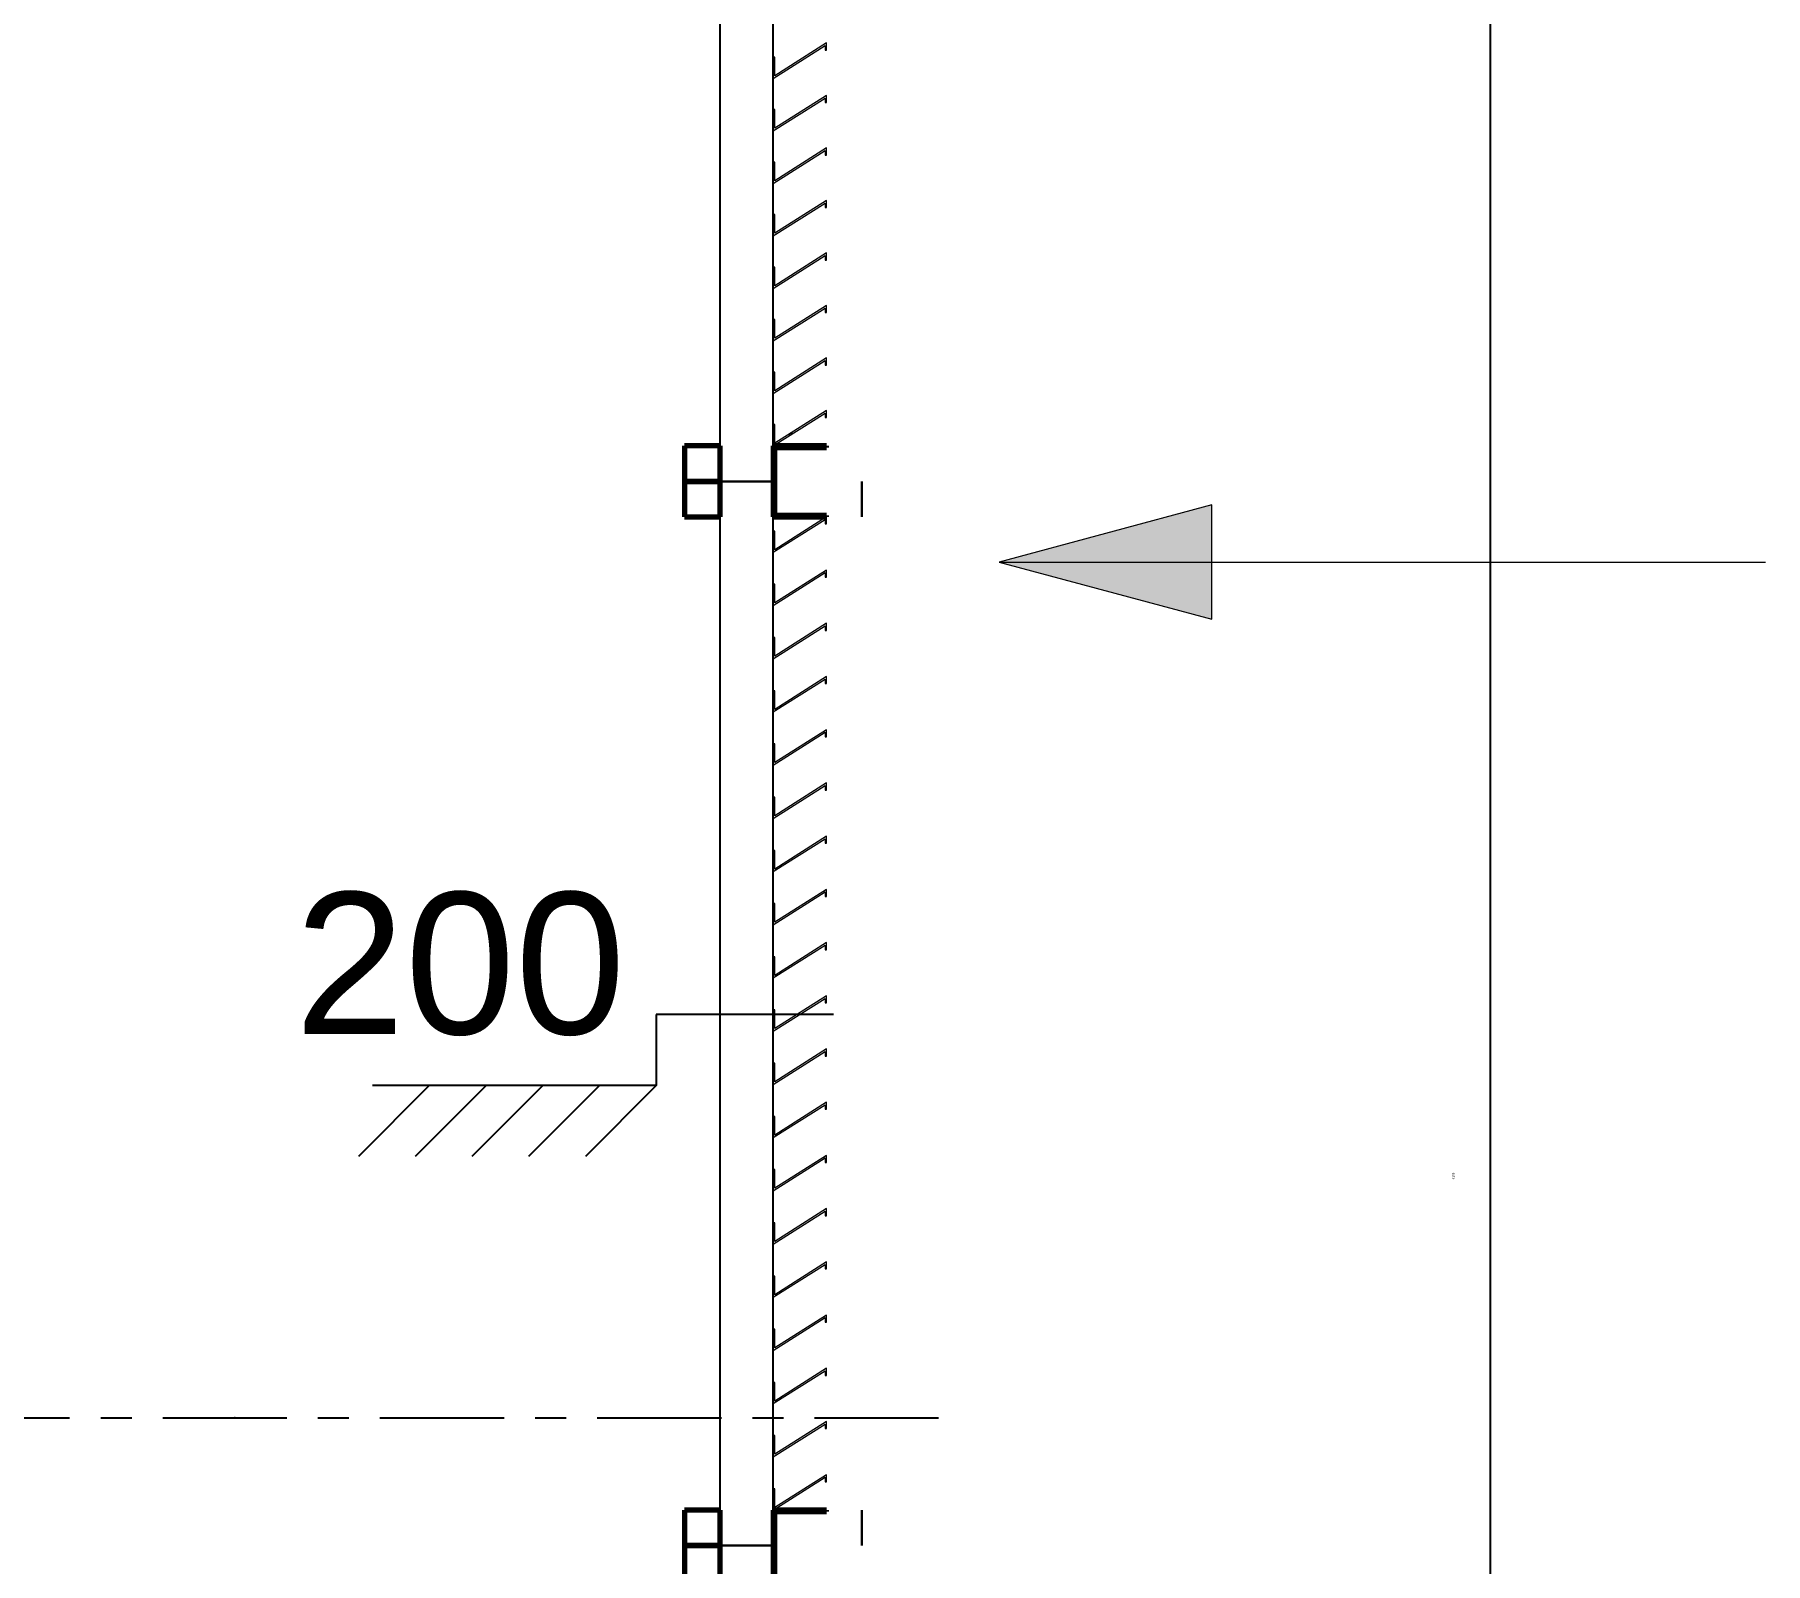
# Model space of a CAD drawing. Header units: millimetres. Extents: x -1379 to 1385823, y -4884429 to 548763.
# Drawn here: x 465128 to 467567, y -2313935 to -2311780 of the extents above; entities that cross this region are included whole.
import ezdxf

# ---------------------------------------------------------------- set-up
doc = ezdxf.new("R2010")
doc.units = ezdxf.units.MM
doc.linetypes.add('CENTER', pattern=[50.8, 31.75, -6.35, 6.35, -6.35])
doc.linetypes.add('TA_GL_000.70000', pattern=[1.925, 0.7, -0.175, 0.175, -0.175, 0.7])
for name, color, linetype in [('000 - 0_SYM_DWG_GRIDLINE_MAIN_COLOR_251', 7, 'Continuous'), ('000 - D I M', 7, 'Continuous'), ('000 - GRID', 7, 'CENTER')]:
    doc.layers.add(name, color=color, linetype=linetype)
doc.layers.add('000 - CONCRETE_EX_LOUVERS_DEF_SUB', color=7, linetype='Continuous', plot=False)
doc.layers.add('A-DETL-THIN', color=7, linetype='Continuous', lineweight=25)
doc.layers.add('G-ANNO-TEXT', color=7, linetype='Continuous', lineweight=9)
doc.styles.add('Arial_2', font='arial.ttf', dxfattribs={"height": 3})
doc.styles.add('Arial_3', font='arial.ttf', dxfattribs={"height": 200})
doc.styles.add('TA', font='', dxfattribs={"height": 4.5})
doc.styles.get('TA').set_extended_font_data('Cordia New')
doc.dimstyles.new('DPA-DIM-3_0_T-T', dxfattribs={"dimscale": 304.8, "dimtxt": 306.07782, "dimasz": 0.656168, "dimexe": 0.656168, "dimexo": 0.0625, "dimgap": 0.164042, "dimtad": 1, "dimdec": 0, "dimzin": 0, "dimdsep": 46, "dimtxsty": 'Arial_2', "dimblk1": 'OBLIQUE', "dimblk2": 'OBLIQUE', "dimsah": 1, "dimcen": 0.09, "dimdle": 0.656168, "dimclrd": 7, "dimclre": 7, "dimclrt": 7, "dimadec": 8, "dimazin": 0, "dimtfac": 1, "dimtdec": 4, "dimtix": 1, "dimtmove": 0, "dimatfit": 3, "dimfxl": 1.312336, "dimfxlon": 1, "dimtvp": 1, "dimtolj": 1, "dimtzin": 0, "dimarcsym": 2})

# ---------------------------------------------------------------- blocks, each defined once
blk = doc.blocks.new('DPA_CP_Entrance Louver Grill Vertical Z - Louver Grill Vertical Z-5069871-IV01 - LOWER ROOF LEVEL PLAN')
at = {"layer": '000 - CONCRETE_EX_LOUVERS_DEF_SUB', "color": 7}
for p, q in [((-750, 0), (-700, 0)), ((-700, 0), (-750, 0)), ((700, 0), (750, 0)), ((750, 0), (700, 0))]:
    blk.add_line(p, q, dxfattribs=at)
blk = doc.blocks.new('DPA_CP_Entrance Louver Grill Vertical Z - Louver Grill Vertical Z-5243039-IV01 - LOWER ROOF LEVEL PLAN')
at = {"layer": '000 - CONCRETE_EX_LOUVERS_DEF_SUB', "color": 7, "lineweight": 70}
for p, q in [((-634, 0), (-684, 0)), ((-684, 0), (-684, -50)), ((-634, -50), (-634, 0)), ((684, 0), (634, 0)), ((634, 0), (634, -50)), ((684, -50), (684, 0)), ((-684, -50), (-634, -50)), ((634, -50), (684, -50)), ((-634, -125), (-684, -125)), ((-684, -125), (-684, -127)), ((-684, -127), (-636, -127)), ((-636, -127), (-636, -200)), ((-634, -200), (-634, -125)), ((684, -125), (634, -125)), ((634, -125), (634, -200)), ((636, -200), (636, -127)), ((636, -127), (684, -127)), ((684, -127), (684, -125)), ((-636, -200), (-634, -200)), ((634, -200), (636, -200))]:
    blk.add_line(p, q, dxfattribs=at)
at = {"layer": '000 - CONCRETE_EX_LOUVERS_DEF_SUB', "color": 7}
for p, q in [((-684, -125), (-684, -50)), ((-684, -50), (684, -50)), ((684, -50), (684, -125)), ((-684, -125), (684, -125))]:
    blk.add_line(p, q, dxfattribs=at)
blk = doc.blocks.new('DPA_CP_Entrance Louver Grill Vertical Z - Louver Grill Vertical Z-5053933-IV01 - LOWER ROOF LEVEL PLAN')
at = {"layer": '000 - CONCRETE_EX_LOUVERS_DEF_SUB', "color": 7, "lineweight": 70}
for p, q in [((-700, 0), (-750, 0)), ((-750, 0), (-750, -50)), ((-700, -50), (-700, 0)), ((750, 0), (700, 0)), ((700, 0), (700, -50)), ((750, -50), (750, 0)), ((-750, -50), (-700, -50)), ((700, -50), (750, -50)), ((-700, -125), (-750, -125)), ((-750, -125), (-750, -127)), ((-750, -127), (-702, -127)), ((-702, -127), (-702, -200)), ((-700, -200), (-700, -125)), ((750, -125), (700, -125)), ((700, -125), (700, -200)), ((702, -200), (702, -127)), ((702, -127), (750, -127)), ((750, -127), (750, -125)), ((-702, -200), (-700, -200)), ((700, -200), (702, -200))]:
    blk.add_line(p, q, dxfattribs=at)
at = {"layer": '000 - CONCRETE_EX_LOUVERS_DEF_SUB', "color": 7}
for p, q in [((-750, -125), (-750, -50)), ((-750, -50), (750, -50)), ((750, -50), (750, -125)), ((-750, -125), (750, -125))]:
    blk.add_line(p, q, dxfattribs=at)
blk = doc.blocks.new('DPA_CP_Entrance Louver Grill Vertical Z - Louver Grill Vertical Z-5239802-IV01 - LOWER ROOF LEVEL PLAN')
at = {"layer": '000 - CONCRETE_EX_LOUVERS_DEF_SUB', "color": 7, "lineweight": 70}
for p, q in [((-506, 0), (-556, 0)), ((-556, 0), (-556, -50)), ((-506, -50), (-506, 0)), ((556, 0), (506, 0)), ((506, 0), (506, -50)), ((556, -50), (556, 0)), ((-556, -50), (-506, -50)), ((506, -50), (556, -50)), ((-506, -125), (-556, -125)), ((-556, -125), (-556, -127)), ((-556, -127), (-508, -127)), ((-508, -127), (-508, -200)), ((-506, -200), (-506, -125)), ((556, -125), (506, -125)), ((506, -125), (506, -200)), ((508, -200), (508, -127)), ((508, -127), (556, -127)), ((556, -127), (556, -125)), ((-508, -200), (-506, -200)), ((506, -200), (508, -200))]:
    blk.add_line(p, q, dxfattribs=at)
at = {"layer": '000 - CONCRETE_EX_LOUVERS_DEF_SUB', "color": 7}
for p, q in [((-556, -125), (-556, -50)), ((-556, -50), (556, -50)), ((556, -50), (556, -125)), ((-556, -125), (556, -125))]:
    blk.add_line(p, q, dxfattribs=at)
blk = doc.blocks.new('GM_Louver Grill Vertical Z1 - Z Profile-V466-IV01 - LOWER ROOF LEVEL PLAN')
at = {"layer": '000 - CONCRETE_EX_LOUVERS_DEF_SUB', "color": 7, "lineweight": 9}
for p, q in [((30, 0), (0.1, 0)), ((0.1, 0), (46.4, -73)), ((30, -2), (30, 0)), ((50, -75), (3.7, -2)), ((3.7, -2), (30, -2)), ((46.4, -73), (40, -73)), ((40, -73), (40, -75)), ((40, -75), (50, -75))]:
    blk.add_line(p, q, dxfattribs=at)
blk = doc.blocks.new('GM_Louver Grill Vertical Z1 - Z Profile-V467-IV01 - LOWER ROOF LEVEL PLAN')
at = {"layer": '000 - CONCRETE_EX_LOUVERS_DEF_SUB', "color": 7, "lineweight": 9}
for p, q in [((30, 0), (0.1, 0)), ((0.1, 0), (46.4, -73)), ((30, -2), (30, 0)), ((50, -75), (3.7, -2)), ((3.7, -2), (30, -2)), ((46.4, -73), (40, -73)), ((40, -73), (40, -75)), ((40, -75), (50, -75))]:
    blk.add_line(p, q, dxfattribs=at)
blk = doc.blocks.new('GM_Louver Grill Vertical Z1 - Z Profile-V468-IV01 - LOWER ROOF LEVEL PLAN')
at = {"layer": '000 - CONCRETE_EX_LOUVERS_DEF_SUB', "color": 7, "lineweight": 9}
for p, q in [((30, 0), (0.1, 0)), ((0.1, 0), (46.4, -73)), ((30, -2), (30, 0)), ((50, -75), (3.7, -2)), ((3.7, -2), (30, -2)), ((46.4, -73), (40, -73)), ((40, -73), (40, -75)), ((40, -75), (50, -75))]:
    blk.add_line(p, q, dxfattribs=at)
blk = doc.blocks.new('GM_Louver Grill Vertical Z1 - Z Profile-V469-IV01 - LOWER ROOF LEVEL PLAN')
at = {"layer": '000 - CONCRETE_EX_LOUVERS_DEF_SUB', "color": 7, "lineweight": 9}
for p, q in [((30, 0), (0.1, 0)), ((0.1, 0), (46.4, -73)), ((30, -2), (30, 0)), ((50, -75), (3.7, -2)), ((3.7, -2), (30, -2)), ((46.4, -73), (40, -73)), ((40, -73), (40, -75)), ((40, -75), (50, -75))]:
    blk.add_line(p, q, dxfattribs=at)
blk = doc.blocks.new('GM_Louver Grill Vertical Z1 - Z Profile-V470-IV01 - LOWER ROOF LEVEL PLAN')
at = {"layer": '000 - CONCRETE_EX_LOUVERS_DEF_SUB', "color": 7, "lineweight": 9}
for p, q in [((30, 0), (0.1, 0)), ((0.1, 0), (46.4, -73)), ((30, -2), (30, 0)), ((50, -75), (3.7, -2)), ((3.7, -2), (30, -2)), ((46.4, -73), (40, -73)), ((40, -73), (40, -75)), ((40, -75), (50, -75))]:
    blk.add_line(p, q, dxfattribs=at)
blk = doc.blocks.new('GM_Louver Grill Vertical Z1 - Z Profile-V471-IV01 - LOWER ROOF LEVEL PLAN')
at = {"layer": '000 - CONCRETE_EX_LOUVERS_DEF_SUB', "color": 7, "lineweight": 9}
for p, q in [((30, 0), (0.1, 0)), ((0.1, 0), (46.4, -73)), ((30, -2), (30, 0)), ((50, -75), (3.7, -2)), ((3.7, -2), (30, -2)), ((46.4, -73), (40, -73)), ((40, -73), (40, -75)), ((40, -75), (50, -75))]:
    blk.add_line(p, q, dxfattribs=at)
blk = doc.blocks.new('GM_Louver Grill Vertical Z1 - Z Profile-V472-IV01 - LOWER ROOF LEVEL PLAN')
at = {"layer": '000 - CONCRETE_EX_LOUVERS_DEF_SUB', "color": 7, "lineweight": 9}
for p, q in [((30, 0), (0.1, 0)), ((0.1, 0), (46.4, -73)), ((30, -2), (30, 0)), ((50, -75), (3.7, -2)), ((3.7, -2), (30, -2)), ((46.4, -73), (40, -73)), ((40, -73), (40, -75)), ((40, -75), (50, -75))]:
    blk.add_line(p, q, dxfattribs=at)
blk = doc.blocks.new('GM_Louver Grill Vertical Z1 - Z Profile-V473-IV01 - LOWER ROOF LEVEL PLAN')
at = {"layer": '000 - CONCRETE_EX_LOUVERS_DEF_SUB', "color": 7, "lineweight": 9}
for p, q in [((30, 0), (0.1, 0)), ((0.1, 0), (46.4, -73)), ((30, -2), (30, 0)), ((50, -75), (3.7, -2)), ((3.7, -2), (30, -2)), ((46.4, -73), (40, -73)), ((40, -73), (40, -75)), ((40, -75), (50, -75))]:
    blk.add_line(p, q, dxfattribs=at)
blk = doc.blocks.new('GM_Louver Grill Vertical Z1 - Z Profile-V474-IV01 - LOWER ROOF LEVEL PLAN')
at = {"layer": '000 - CONCRETE_EX_LOUVERS_DEF_SUB', "color": 7, "lineweight": 9}
for p, q in [((30, 0), (0.1, 0)), ((0.1, 0), (46.4, -73)), ((30, -2), (30, 0)), ((50, -75), (3.7, -2)), ((3.7, -2), (30, -2)), ((46.4, -73), (40, -73)), ((40, -73), (40, -75)), ((40, -75), (50, -75))]:
    blk.add_line(p, q, dxfattribs=at)
blk = doc.blocks.new('GM_Louver Grill Vertical Z1 - Z Profile-V475-IV01 - LOWER ROOF LEVEL PLAN')
at = {"layer": '000 - CONCRETE_EX_LOUVERS_DEF_SUB', "color": 7, "lineweight": 9}
for p, q in [((30, 0), (0.1, 0)), ((0.1, 0), (46.4, -73)), ((30, -2), (30, 0)), ((50, -75), (3.7, -2)), ((3.7, -2), (30, -2)), ((46.4, -73), (40, -73)), ((40, -73), (40, -75)), ((40, -75), (50, -75))]:
    blk.add_line(p, q, dxfattribs=at)
blk = doc.blocks.new('GM_Louver Grill Vertical Z1 - Z Profile-V476-IV01 - LOWER ROOF LEVEL PLAN')
at = {"layer": '000 - CONCRETE_EX_LOUVERS_DEF_SUB', "lineweight": 9}
h = blk.add_hatch(dxfattribs=at)
h.set_pattern_fill('FP_54', style=0, pattern_type=2)
h.set_pattern_definition([(320, (2321217.5, 233101.46), (-63.75582, -728.7365), [76.2, -838.2]), (265, (2321217.5, 233101.5), (764.2276, 140.97162), [60.96, -670.56]), (10.451, (2321212.2, 233040.74), (700.46675, -587.77), [64.76, -712.36]), (316.184, (2321420.7, 233101.5), (-168.17096, -1084.31624), [114.3, -1257.3]), (6.636, (2321406.7, 233011.1), (989.70985, -949.6099), [97.14, -1068.54]), (261.184, (2321420.7, 233101.5), (989.70115, -949.62055), [91.44, -1005.84]), (291, (2321369.9, 232999.86), (-409.06057, -606.45787), [76.2, -838.2]), (236, (2321369.9, 232999.9), (736.75292, -247.20834), [60.96, -670.56]), (341.451, (2321335.8, 232949.3), (327.68547, -853.66825), [64.76, -712.36]), (307.5, (2321217.48, 233101.46), (338.22012, -12.354693), [33.528, -628.904, 33.528, -1320.292]), (307.5, (2321217.48, 233101.46), (338.22012, -12.354693), [-695.96, -647.192, 33.528, -639.572]), (277.5, (2321217.48, 233101.46), (400.722127, -267.278874), [33.528, -354.584, 33.528, -870.204]), (277.5, (2321217.48, 233101.46), (400.722127, -267.278874), [-421.64, -613.664, 33.528, -223.012]), (237.5, (2321217.48, 233328.03), (-22.915345, -542.36333), [33.528, -220.472, 33.528, -1810.512]), (237.5, (2321217.48, 233328.03), (-22.915345, -542.36333), [-287.528, -758.952, 33.528, -1018.032]), (227.5, (2321217.5, 233429.63), (101.70711, -592.51696), [33.528, -296.672, 33.528, -1239.52]), (227.5, (2321217.5, 233429.63), (101.70711, -592.51696), [-363.728, -492.76, 33.528, -713.232])])
h.paths.add_polyline_path([(0.1, 0), (46.4, -73), (40, -73), (40, -75), (50, -75), (3.7, -2), (30, -2), (30, 0)])
at = {"layer": '000 - CONCRETE_EX_LOUVERS_DEF_SUB', "color": 7, "lineweight": 9}
for p, q in [((30, 0), (0.1, 0)), ((0.1, 0), (46.4, -73)), ((30, -2), (30, 0)), ((50, -75), (3.7, -2)), ((3.7, -2), (30, -2)), ((46.4, -73), (40, -73)), ((40, -73), (40, -75)), ((40, -75), (50, -75))]:
    blk.add_line(p, q, dxfattribs=at)
blk = doc.blocks.new('GM_Louver Grill Vertical Z1 - Z Profile-V477-IV01 - LOWER ROOF LEVEL PLAN')
at = {"layer": '000 - CONCRETE_EX_LOUVERS_DEF_SUB', "color": 7, "lineweight": 9}
for p, q in [((30, 0), (0.1, 0)), ((0.1, 0), (46.4, -73)), ((30, -2), (30, 0)), ((50, -75), (3.7, -2)), ((3.7, -2), (30, -2)), ((46.4, -73), (40, -73)), ((40, -73), (40, -75)), ((40, -75), (50, -75))]:
    blk.add_line(p, q, dxfattribs=at)
blk = doc.blocks.new('GM_Louver Grill Vertical Z1 - Z Profile-V478-IV01 - LOWER ROOF LEVEL PLAN')
at = {"layer": '000 - CONCRETE_EX_LOUVERS_DEF_SUB', "color": 7, "lineweight": 9}
for p, q in [((30, 0), (0.1, 0)), ((0.1, 0), (46.4, -73)), ((30, -2), (30, 0)), ((50, -75), (3.7, -2)), ((3.7, -2), (30, -2)), ((46.4, -73), (40, -73)), ((40, -73), (40, -75)), ((40, -75), (50, -75))]:
    blk.add_line(p, q, dxfattribs=at)
blk = doc.blocks.new('GM_Louver Grill Vertical Z1 - Z Profile-V479-IV01 - LOWER ROOF LEVEL PLAN')
at = {"layer": '000 - CONCRETE_EX_LOUVERS_DEF_SUB', "color": 7, "lineweight": 9}
for p, q in [((30, 0), (0.1, 0)), ((0.1, 0), (46.4, -73)), ((30, -2), (30, 0)), ((50, -75), (3.7, -2)), ((3.7, -2), (30, -2)), ((46.4, -73), (40, -73)), ((40, -73), (40, -75)), ((40, -75), (50, -75))]:
    blk.add_line(p, q, dxfattribs=at)
blk = doc.blocks.new('GM_Louver Grill Vertical Z1 - Z Profile-V480-IV01 - LOWER ROOF LEVEL PLAN')
at = {"layer": '000 - CONCRETE_EX_LOUVERS_DEF_SUB', "color": 7, "lineweight": 9}
for p, q in [((30, 0), (0.1, 0)), ((0.1, 0), (46.4, -73)), ((30, -2), (30, 0)), ((50, -75), (3.7, -2)), ((3.7, -2), (30, -2)), ((46.4, -73), (40, -73)), ((40, -73), (40, -75)), ((40, -75), (50, -75))]:
    blk.add_line(p, q, dxfattribs=at)
blk = doc.blocks.new('GM_Louver Grill Vertical Z1 - Z Profile-V481-IV01 - LOWER ROOF LEVEL PLAN')
at = {"layer": '000 - CONCRETE_EX_LOUVERS_DEF_SUB', "color": 7, "lineweight": 9}
for p, q in [((30, 0), (0.1, 0)), ((0.1, 0), (46.4, -73)), ((30, -2), (30, 0)), ((50, -75), (3.7, -2)), ((3.7, -2), (30, -2)), ((46.4, -73), (40, -73)), ((40, -73), (40, -75)), ((40, -75), (50, -75))]:
    blk.add_line(p, q, dxfattribs=at)
blk = doc.blocks.new('GM_Louver Grill Vertical Z1 - Z Profile-V482-IV01 - LOWER ROOF LEVEL PLAN')
at = {"layer": '000 - CONCRETE_EX_LOUVERS_DEF_SUB', "color": 7, "lineweight": 9}
for p, q in [((30, 0), (0.1, 0)), ((0.1, 0), (46.4, -73)), ((30, -2), (30, 0)), ((50, -75), (3.7, -2)), ((3.7, -2), (30, -2)), ((46.4, -73), (40, -73)), ((40, -73), (40, -75)), ((40, -75), (50, -75))]:
    blk.add_line(p, q, dxfattribs=at)
blk = doc.blocks.new('GM_Louver Grill Vertical Z1 - Z Profile-V483-IV01 - LOWER ROOF LEVEL PLAN')
at = {"layer": '000 - CONCRETE_EX_LOUVERS_DEF_SUB', "color": 7, "lineweight": 9}
for p, q in [((30, 0), (0.1, 0)), ((0.1, 0), (46.4, -73)), ((30, -2), (30, 0)), ((50, -75), (3.7, -2)), ((3.7, -2), (30, -2)), ((46.4, -73), (40, -73)), ((40, -73), (40, -75)), ((40, -75), (50, -75))]:
    blk.add_line(p, q, dxfattribs=at)
blk = doc.blocks.new('GM_Louver Grill Vertical Z1 - Z Profile-V485-IV01 - LOWER ROOF LEVEL PLAN')
at = {"layer": '000 - CONCRETE_EX_LOUVERS_DEF_SUB', "lineweight": 9}
h = blk.add_hatch(dxfattribs=at)
h.set_pattern_fill('FP_55', style=0, pattern_type=2)
h.set_pattern_definition([(320, (2319717.5, 233101.46), (-63.75582, -728.7365), [76.2, -838.2]), (265, (2319717.5, 233101.5), (764.2276, 140.97162), [60.96, -670.56]), (10.451, (2319712.2, 233040.74), (700.46675, -587.77), [64.76, -712.36]), (316.184, (2319920.7, 233101.5), (-168.17096, -1084.31624), [114.3, -1257.3]), (6.636, (2319906.7, 233011.1), (989.70985, -949.6099), [97.14, -1068.54]), (261.184, (2319920.7, 233101.5), (989.70115, -949.62055), [91.44, -1005.84]), (291, (2319869.9, 232999.86), (-409.06057, -606.45787), [76.2, -838.2]), (236, (2319869.9, 232999.9), (736.75292, -247.20834), [60.96, -670.56]), (341.451, (2319835.8, 232949.3), (327.68547, -853.66825), [64.76, -712.36]), (307.5, (2319717.48, 233101.46), (338.22012, -12.354693), [33.528, -628.904, 33.528, -1320.292]), (307.5, (2319717.48, 233101.46), (338.22012, -12.354693), [-695.96, -647.192, 33.528, -639.572]), (277.5, (2319717.48, 233101.46), (400.722127, -267.278874), [33.528, -354.584, 33.528, -870.204]), (277.5, (2319717.48, 233101.46), (400.722127, -267.278874), [-421.64, -613.664, 33.528, -223.012]), (237.5, (2319717.48, 233328.03), (-22.915345, -542.36333), [33.528, -220.472, 33.528, -1810.512]), (237.5, (2319717.48, 233328.03), (-22.915345, -542.36333), [-287.528, -758.952, 33.528, -1018.032]), (227.5, (2319717.5, 233429.63), (101.70711, -592.51696), [33.528, -296.672, 33.528, -1239.52]), (227.5, (2319717.5, 233429.63), (101.70711, -592.51696), [-363.728, -492.76, 33.528, -713.232])])
h.paths.add_polyline_path([(0.1, 0), (46.4, -73), (40, -73), (40, -75), (50, -75), (3.7, -2), (30, -2), (30, 0)])
at = {"layer": '000 - CONCRETE_EX_LOUVERS_DEF_SUB', "color": 7, "lineweight": 9}
for p, q in [((30, 0), (0.1, 0)), ((0.1, 0), (46.4, -73)), ((30, -2), (30, 0)), ((50, -75), (3.7, -2)), ((3.7, -2), (30, -2)), ((46.4, -73), (40, -73)), ((40, -73), (40, -75)), ((40, -75), (50, -75))]:
    blk.add_line(p, q, dxfattribs=at)
blk = doc.blocks.new('GM_Louver Grill Vertical Z1 - Z Profile-V538-IV01 - LOWER ROOF LEVEL PLAN')
at = {"layer": '000 - CONCRETE_EX_LOUVERS_DEF_SUB', "color": 7, "lineweight": 9}
for p, q in [((30, 0), (0.1, 0)), ((0.1, 0), (46.4, -73)), ((30, -2), (30, 0)), ((50, -75), (3.7, -2)), ((3.7, -2), (30, -2)), ((46.4, -73), (40, -73)), ((40, -73), (40, -75)), ((40, -75), (50, -75))]:
    blk.add_line(p, q, dxfattribs=at)
blk = doc.blocks.new('GM_Louver Grill Vertical Z1 - Z Profile-V539-IV01 - LOWER ROOF LEVEL PLAN')
at = {"layer": '000 - CONCRETE_EX_LOUVERS_DEF_SUB', "color": 7, "lineweight": 9}
for p, q in [((30, 0), (0.1, 0)), ((0.1, 0), (46.4, -73)), ((30, -2), (30, 0)), ((50, -75), (3.7, -2)), ((3.7, -2), (30, -2)), ((46.4, -73), (40, -73)), ((40, -73), (40, -75)), ((40, -75), (50, -75))]:
    blk.add_line(p, q, dxfattribs=at)
blk = doc.blocks.new('GM_Louver Grill Vertical Z1 - Z Profile-V540-IV01 - LOWER ROOF LEVEL PLAN')
at = {"layer": '000 - CONCRETE_EX_LOUVERS_DEF_SUB', "color": 7, "lineweight": 9}
for p, q in [((30, 0), (0.1, 0)), ((0.1, 0), (46.4, -73)), ((30, -2), (30, 0)), ((50, -75), (3.7, -2)), ((3.7, -2), (30, -2)), ((46.4, -73), (40, -73)), ((40, -73), (40, -75)), ((40, -75), (50, -75))]:
    blk.add_line(p, q, dxfattribs=at)
blk = doc.blocks.new('GM_Louver Grill Vertical Z1 - Z Profile-V541-IV01 - LOWER ROOF LEVEL PLAN')
at = {"layer": '000 - CONCRETE_EX_LOUVERS_DEF_SUB', "lineweight": 9}
h = blk.add_hatch(dxfattribs=at)
h.set_pattern_fill('FP_60', style=0, pattern_type=2)
h.set_pattern_definition([(320, (2320167.5, 233101.46), (-63.75582, -728.7365), [76.2, -838.2]), (265, (2320167.5, 233101.5), (764.2276, 140.97162), [60.96, -670.56]), (10.451, (2320162.2, 233040.74), (700.46675, -587.77), [64.76, -712.36]), (316.184, (2320370.7, 233101.5), (-168.17096, -1084.31624), [114.3, -1257.3]), (6.636, (2320356.7, 233011.1), (989.70985, -949.6099), [97.14, -1068.54]), (261.184, (2320370.7, 233101.5), (989.70115, -949.62055), [91.44, -1005.84]), (291, (2320319.9, 232999.86), (-409.06057, -606.45787), [76.2, -838.2]), (236, (2320319.9, 232999.9), (736.75292, -247.20834), [60.96, -670.56]), (341.451, (2320285.8, 232949.3), (327.68547, -853.66825), [64.76, -712.36]), (307.5, (2320167.48, 233101.46), (338.22012, -12.354693), [33.528, -628.904, 33.528, -1320.292]), (307.5, (2320167.48, 233101.46), (338.22012, -12.354693), [-695.96, -647.192, 33.528, -639.572]), (277.5, (2320167.48, 233101.46), (400.722127, -267.278874), [33.528, -354.584, 33.528, -870.204]), (277.5, (2320167.48, 233101.46), (400.722127, -267.278874), [-421.64, -613.664, 33.528, -223.012]), (237.5, (2320167.48, 233328.03), (-22.915345, -542.36333), [33.528, -220.472, 33.528, -1810.512]), (237.5, (2320167.48, 233328.03), (-22.915345, -542.36333), [-287.528, -758.952, 33.528, -1018.032]), (227.5, (2320167.5, 233429.63), (101.70711, -592.51696), [33.528, -296.672, 33.528, -1239.52]), (227.5, (2320167.5, 233429.63), (101.70711, -592.51696), [-363.728, -492.76, 33.528, -713.232])])
h.paths.add_polyline_path([(0.1, 0), (46.4, -73), (40, -73), (40, -75), (50, -75), (3.7, -2), (30, -2), (30, 0)])
at = {"layer": '000 - CONCRETE_EX_LOUVERS_DEF_SUB', "color": 7, "lineweight": 9}
for p, q in [((30, 0), (0.1, 0)), ((0.1, 0), (46.4, -73)), ((30, -2), (30, 0)), ((50, -75), (3.7, -2)), ((3.7, -2), (30, -2)), ((46.4, -73), (40, -73)), ((40, -73), (40, -75)), ((40, -75), (50, -75))]:
    blk.add_line(p, q, dxfattribs=at)
blk = doc.blocks.new('GM_Louver Grill Vertical Z1 - Z Profile-V542-IV01 - LOWER ROOF LEVEL PLAN')
at = {"layer": '000 - CONCRETE_EX_LOUVERS_DEF_SUB', "color": 7, "lineweight": 9}
for p, q in [((30, 0), (0.1, 0)), ((0.1, 0), (46.4, -73)), ((30, -2), (30, 0)), ((50, -75), (3.7, -2)), ((3.7, -2), (30, -2)), ((46.4, -73), (40, -73)), ((40, -73), (40, -75)), ((40, -75), (50, -75))]:
    blk.add_line(p, q, dxfattribs=at)
blk = doc.blocks.new('GM_Louver Grill Vertical Z1 - Z Profile-V543-IV01 - LOWER ROOF LEVEL PLAN')
at = {"layer": '000 - CONCRETE_EX_LOUVERS_DEF_SUB', "color": 7, "lineweight": 9}
for p, q in [((30, 0), (0.1, 0)), ((0.1, 0), (46.4, -73)), ((30, -2), (30, 0)), ((50, -75), (3.7, -2)), ((3.7, -2), (30, -2)), ((46.4, -73), (40, -73)), ((40, -73), (40, -75)), ((40, -75), (50, -75))]:
    blk.add_line(p, q, dxfattribs=at)
blk = doc.blocks.new('GM_Louver Grill Vertical Z1 - Z Profile-V544-IV01 - LOWER ROOF LEVEL PLAN')
at = {"layer": '000 - CONCRETE_EX_LOUVERS_DEF_SUB', "color": 7, "lineweight": 9}
for p, q in [((30, 0), (0.1, 0)), ((0.1, 0), (46.4, -73)), ((30, -2), (30, 0)), ((50, -75), (3.7, -2)), ((3.7, -2), (30, -2)), ((46.4, -73), (40, -73)), ((40, -73), (40, -75)), ((40, -75), (50, -75))]:
    blk.add_line(p, q, dxfattribs=at)
blk = doc.blocks.new('GM_Louver Grill Vertical Z1 - Z Profile-V545-IV01 - LOWER ROOF LEVEL PLAN')
at = {"layer": '000 - CONCRETE_EX_LOUVERS_DEF_SUB', "lineweight": 9}
h = blk.add_hatch(dxfattribs=at)
h.set_pattern_fill('FP_61', style=0, pattern_type=2)
h.set_pattern_definition([(320, (2320467.5, 233101.46), (-63.75582, -728.7365), [76.2, -838.2]), (265, (2320467.5, 233101.5), (764.2276, 140.97162), [60.96, -670.56]), (10.451, (2320462.2, 233040.74), (700.46675, -587.77), [64.76, -712.36]), (316.184, (2320670.7, 233101.5), (-168.17096, -1084.31624), [114.3, -1257.3]), (6.636, (2320656.7, 233011.1), (989.70985, -949.6099), [97.14, -1068.54]), (261.184, (2320670.7, 233101.5), (989.70115, -949.62055), [91.44, -1005.84]), (291, (2320619.9, 232999.86), (-409.06057, -606.45787), [76.2, -838.2]), (236, (2320619.9, 232999.9), (736.75292, -247.20834), [60.96, -670.56]), (341.451, (2320585.8, 232949.3), (327.68547, -853.66825), [64.76, -712.36]), (307.5, (2320467.48, 233101.46), (338.22012, -12.354693), [33.528, -628.904, 33.528, -1320.292]), (307.5, (2320467.48, 233101.46), (338.22012, -12.354693), [-695.96, -647.192, 33.528, -639.572]), (277.5, (2320467.48, 233101.46), (400.722127, -267.278874), [33.528, -354.584, 33.528, -870.204]), (277.5, (2320467.48, 233101.46), (400.722127, -267.278874), [-421.64, -613.664, 33.528, -223.012]), (237.5, (2320467.48, 233328.03), (-22.915345, -542.36333), [33.528, -220.472, 33.528, -1810.512]), (237.5, (2320467.48, 233328.03), (-22.915345, -542.36333), [-287.528, -758.952, 33.528, -1018.032]), (227.5, (2320467.5, 233429.63), (101.70711, -592.51696), [33.528, -296.672, 33.528, -1239.52]), (227.5, (2320467.5, 233429.63), (101.70711, -592.51696), [-363.728, -492.76, 33.528, -713.232])])
h.paths.add_polyline_path([(0.1, 0), (46.4, -73), (40, -73), (40, -75), (50, -75), (3.7, -2), (30, -2), (30, 0)])
at = {"layer": '000 - CONCRETE_EX_LOUVERS_DEF_SUB', "color": 7, "lineweight": 9}
for p, q in [((30, 0), (0.1, 0)), ((0.1, 0), (46.4, -73)), ((30, -2), (30, 0)), ((50, -75), (3.7, -2)), ((3.7, -2), (30, -2)), ((46.4, -73), (40, -73)), ((40, -73), (40, -75)), ((40, -75), (50, -75))]:
    blk.add_line(p, q, dxfattribs=at)
blk = doc.blocks.new('_Oblique')
at = {"color": 7, "linetype": 'ByBlock', "lineweight": -2}
blk.add_line((-0.5, -0.5), (0.5, 0.5), dxfattribs=at)
blk = doc.blocks.new('*D850')
at = {"layer": '000 - D I M', "color": 7, "lineweight": -2, "transparency": 16777216}
for p, q in [((467179.3, -2311099.7), (467179.3, -2315677.7)), ((466798.3, -2311299.7), (467379.3, -2311299.7)), ((466798.3, -2315477.7), (467379.3, -2315477.7))]:
    blk.add_line(p, q, dxfattribs=at)
at = {"layer": 'Defpoints', "color": 7, "transparency": 16777216}
for p in [(466779.3, -2311299.7), (466779.3, -2315477.7), (467179.3, -2315477.7)]:
    blk.add_point(p, dxfattribs=at)
at = {"layer": '000 - D I M', "color": 7, "lineweight": -2, "transparency": 16777216, "xscale": 200, "yscale": 200, "zscale": 200}
for p, rotation in [((467179.3, -2311299.7), 90), ((467179.3, -2315477.7), 270)]:
    blk.add_blockref('_Oblique', p, dxfattribs=dict(at, rotation=rotation))
at = {"layer": '000 - D I M', "color": 7, "transparency": 16777216, "insert": (467127.8, -2313388.7), "char_height": 3, "width": 1107.531, "attachment_point": 5, "rotation": 90, "style": 'Arial_2'}
blk.add_mtext('\\A1;4178', dxfattribs=at)
blk = doc.blocks.new('*U1773')
at = {"layer": '000 - 0_SYM_DWG_GRIDLINE_MAIN_COLOR_251', "color": 7, "linetype": 'ByBlock', "ltscale": 5}
blk.add_line((20, 0), (-155.16, 0), dxfattribs=at)
at = {"layer": '000 - 0_SYM_DWG_GRIDLINE_MAIN_COLOR_251', "color": 7}
blk.add_point((-135.16, 0), dxfattribs=at)
at = {"color": 7, "style": 'TA', "flags": 1}
blk.add_attdef('LOCATION', (6, -6), '', height=4.5, rotation=270, dxfattribs=at)

msp = doc.modelspace()

# ---------------------------------------------------------------- hatches: boundary and pattern name
at = {"layer": 'G-ANNO-TEXT'}
msp.add_hatch(color=7, dxfattribs=at).paths.add_polyline_path([(466487.2, -2312523.3), (466787.2, -2312603.7), (466787.2, -2312442.9)])

# ---------------------------------------------------------------- linework, layer by layer
at = {"layer": 'A-DETL-THIN', "color": 7}
for p, q in [((466253.9, -2313161.2), (466003.9, -2313161.2)), ((466003.9, -2313161.2), (466003.9, -2313261.2)), ((465683.9, -2313261.2), (465583.9, -2313361.2)), ((466003.9, -2313261.2), (465603.9, -2313261.2)), ((465763.9, -2313261.2), (465663.9, -2313361.2)), ((465843.9, -2313261.2), (465743.9, -2313361.2)), ((465923.9, -2313261.2), (465823.9, -2313361.2)), ((466003.9, -2313261.2), (465903.9, -2313361.2))]:
    msp.add_line(p, q, dxfattribs=at)
at = {"layer": 'G-ANNO-TEXT', "color": 7}
for p, q in [((466787.2, -2312442.9), (466487.2, -2312523.3)), ((466787.2, -2312603.7), (466787.2, -2312442.9)), ((466487.2, -2312523.3), (466787.2, -2312603.7)), ((466487.2, -2312523.3), (467567.4, -2312523.3))]:
    msp.add_line(p, q, dxfattribs=at)

# ---------------------------------------------------------------- block references
at = {"layer": '000 - CONCRETE_EX_LOUVERS_DEF_SUB', "color": 7}
for name, p, rotation in [('DPA_CP_Entrance Louver Grill Vertical Z - Louver Grill Vertical Z-5239802-IV01 - LOWER ROOF LEVEL PLAN', (466043.8, -2311853.7), 89.99999999997503), ('DPA_CP_Entrance Louver Grill Vertical Z - Louver Grill Vertical Z-5053933-IV01 - LOWER ROOF LEVEL PLAN', (466043.8, -2313159.7), 89.99999999997503), ('DPA_CP_Entrance Louver Grill Vertical Z - Louver Grill Vertical Z-5069871-IV01 - LOWER ROOF LEVEL PLAN', (466293.8, -2313159.7), 270.0000000000094), ('DPA_CP_Entrance Louver Grill Vertical Z - Louver Grill Vertical Z-5243039-IV01 - LOWER ROOF LEVEL PLAN', (466043.8, -2314593.7), 89.99999999997503)]:
    msp.add_blockref(name, p, dxfattribs=dict(at, rotation=rotation))
at = {"layer": '000 - CONCRETE_EX_LOUVERS_DEF_SUB', "color": 7, "lineweight": 9, "rotation": 89.99999999997503}
for name, p in [('GM_Louver Grill Vertical Z1 - Z Profile-V477-IV01 - LOWER ROOF LEVEL PLAN', (466168.8, -2311841.7)), ('GM_Louver Grill Vertical Z1 - Z Profile-V478-IV01 - LOWER ROOF LEVEL PLAN', (466168.8, -2311915.7)), ('GM_Louver Grill Vertical Z1 - Z Profile-V479-IV01 - LOWER ROOF LEVEL PLAN', (466168.8, -2311989.7)), ('GM_Louver Grill Vertical Z1 - Z Profile-V480-IV01 - LOWER ROOF LEVEL PLAN', (466168.8, -2312063.7)), ('GM_Louver Grill Vertical Z1 - Z Profile-V481-IV01 - LOWER ROOF LEVEL PLAN', (466168.8, -2312137.7)), ('GM_Louver Grill Vertical Z1 - Z Profile-V482-IV01 - LOWER ROOF LEVEL PLAN', (466168.8, -2312211.7)), ('GM_Louver Grill Vertical Z1 - Z Profile-V483-IV01 - LOWER ROOF LEVEL PLAN', (466168.8, -2312285.7)), ('GM_Louver Grill Vertical Z1 - Z Profile-V485-IV01 - LOWER ROOF LEVEL PLAN', (466168.8, -2312359.7)), ('GM_Louver Grill Vertical Z1 - Z Profile-V475-IV01 - LOWER ROOF LEVEL PLAN', (466168.8, -2312509.7)), ('GM_Louver Grill Vertical Z1 - Z Profile-V538-IV01 - LOWER ROOF LEVEL PLAN', (466168.8, -2312584.7)), ('GM_Louver Grill Vertical Z1 - Z Profile-V539-IV01 - LOWER ROOF LEVEL PLAN', (466168.8, -2312659.7)), ('GM_Louver Grill Vertical Z1 - Z Profile-V540-IV01 - LOWER ROOF LEVEL PLAN', (466168.8, -2312734.7)), ('GM_Louver Grill Vertical Z1 - Z Profile-V541-IV01 - LOWER ROOF LEVEL PLAN', (466168.8, -2312809.7)), ('GM_Louver Grill Vertical Z1 - Z Profile-V542-IV01 - LOWER ROOF LEVEL PLAN', (466168.8, -2312884.7)), ('GM_Louver Grill Vertical Z1 - Z Profile-V543-IV01 - LOWER ROOF LEVEL PLAN', (466168.8, -2312959.7)), ('GM_Louver Grill Vertical Z1 - Z Profile-V544-IV01 - LOWER ROOF LEVEL PLAN', (466168.8, -2313034.7)), ('GM_Louver Grill Vertical Z1 - Z Profile-V545-IV01 - LOWER ROOF LEVEL PLAN', (466168.8, -2313109.7)), ('GM_Louver Grill Vertical Z1 - Z Profile-V466-IV01 - LOWER ROOF LEVEL PLAN', (466168.8, -2313184.7)), ('GM_Louver Grill Vertical Z1 - Z Profile-V467-IV01 - LOWER ROOF LEVEL PLAN', (466168.8, -2313259.7)), ('GM_Louver Grill Vertical Z1 - Z Profile-V468-IV01 - LOWER ROOF LEVEL PLAN', (466168.8, -2313334.7)), ('GM_Louver Grill Vertical Z1 - Z Profile-V469-IV01 - LOWER ROOF LEVEL PLAN', (466168.8, -2313409.7)), ('GM_Louver Grill Vertical Z1 - Z Profile-V470-IV01 - LOWER ROOF LEVEL PLAN', (466168.8, -2313484.7)), ('GM_Louver Grill Vertical Z1 - Z Profile-V471-IV01 - LOWER ROOF LEVEL PLAN', (466168.8, -2313559.7)), ('GM_Louver Grill Vertical Z1 - Z Profile-V472-IV01 - LOWER ROOF LEVEL PLAN', (466168.8, -2313634.7)), ('GM_Louver Grill Vertical Z1 - Z Profile-V473-IV01 - LOWER ROOF LEVEL PLAN', (466168.8, -2313709.7)), ('GM_Louver Grill Vertical Z1 - Z Profile-V474-IV01 - LOWER ROOF LEVEL PLAN', (466168.8, -2313784.7)), ('GM_Louver Grill Vertical Z1 - Z Profile-V476-IV01 - LOWER ROOF LEVEL PLAN', (466168.8, -2313859.7))]:
    msp.add_blockref(name, p, dxfattribs=at)
at = {"layer": '000 - GRID', "color": 7, "linetype": 'TA_GL_000.70000', "xscale": 50, "yscale": 50, "zscale": 50, "rotation": 180}
msp.add_blockref('*U1773', (458651.9, -2313729.4), dxfattribs=at)

# ---------------------------------------------------------------- texts
at = {"layer": 'G-ANNO-TEXT', "color": 7, "insert": (465494.3, -2312988.8), "char_height": 200, "width": 577.215, "attachment_point": 1, "style": 'Arial_3'}
msp.add_mtext('200', dxfattribs=at)

# ---------------------------------------------------------------- dimensions: what is measured, and where the dimension line sits
at = {"layer": '000 - D I M', "color": 7}
dim = msp.add_linear_dim(base=(467179.3, -2315477.7), p1=(466779.3, -2311299.7), p2=(466779.3, -2315477.7), angle=90, dimstyle='DPA-DIM-3_0_T-T', override={"dimpost": '<>', "dimclrd": 7, "dimclre": 7, "dimclrt": 7, "dimfxl": 4178}, dxfattribs=at)
dim.commit()
dim.dimension.update_dxf_attribs({"geometry": '*D850', "text_midpoint": (467127.8, -2313388.7)})

doc.saveas('drawing.dxf')
